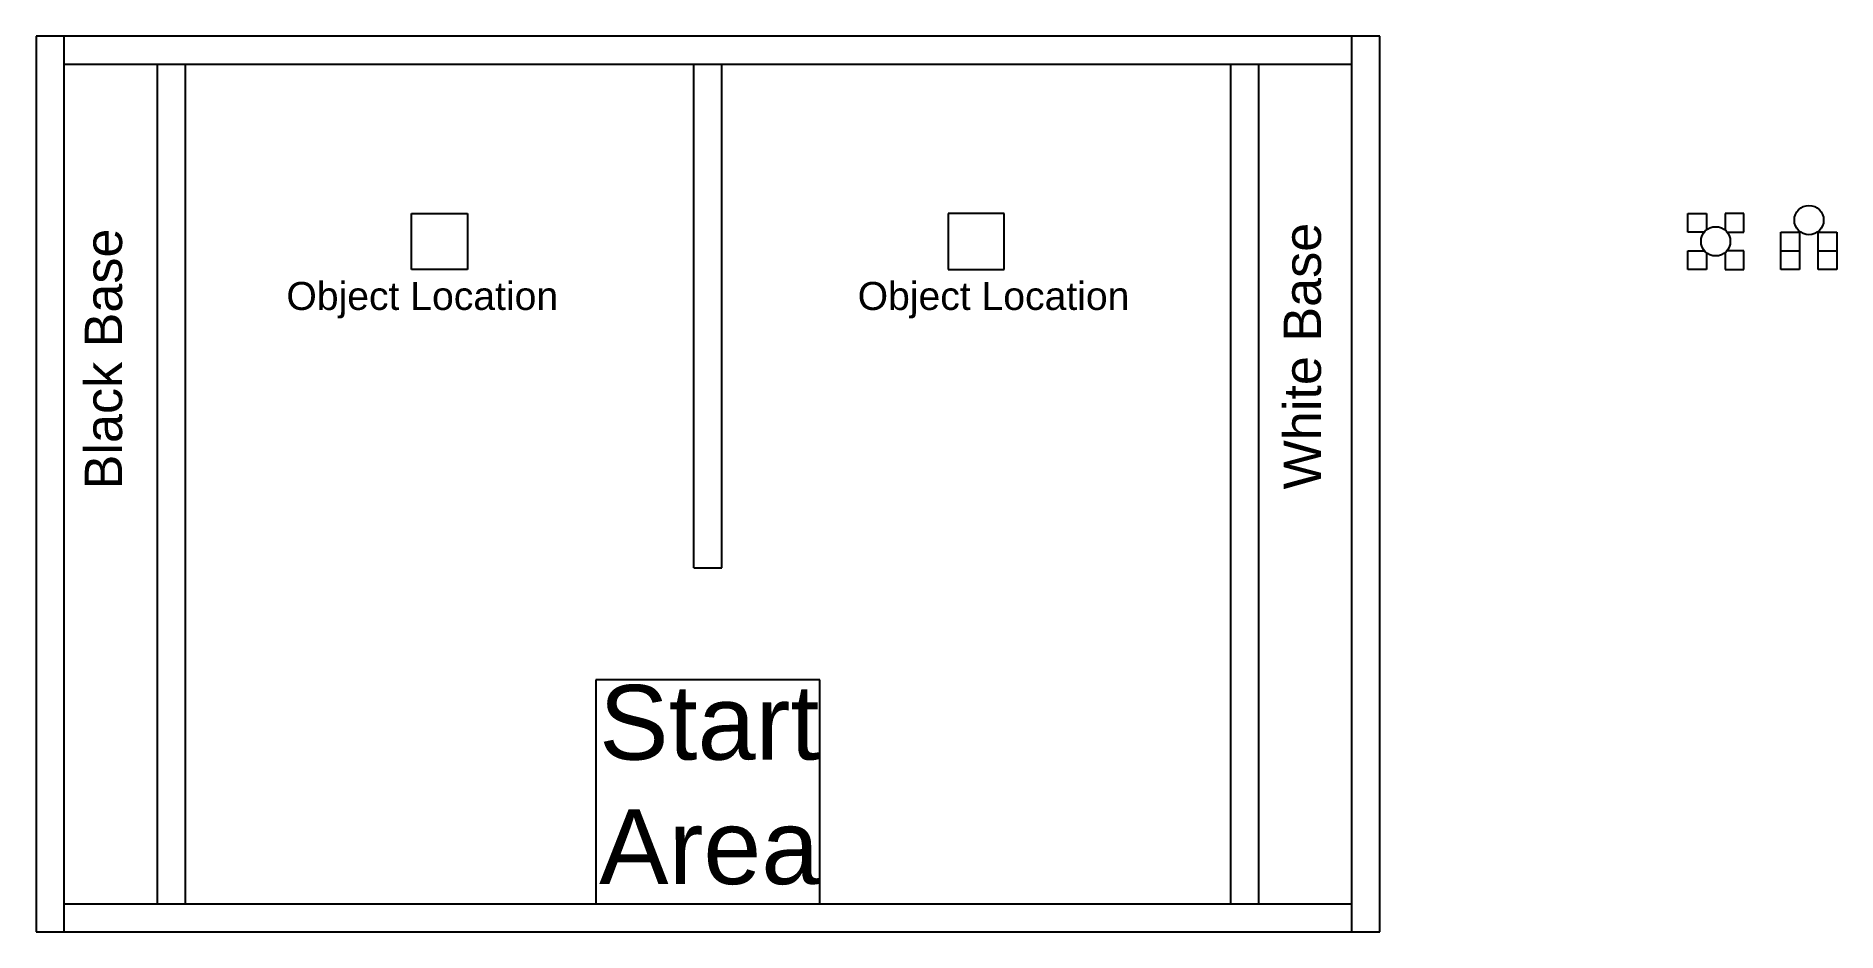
# Model space of a CAD drawing. Header units: inches. Extents: x 10 to 106.5, y 10 to 58.
import ezdxf

# ---------------------------------------------------------------- set-up
doc = ezdxf.new("R2010")
doc.units = ezdxf.units.IN
doc.header["$MEASUREMENT"] = 0
doc.styles.get("Standard").update_dxf_attribs({"font": 'Arial.ttf'})

msp = doc.modelspace()

# ---------------------------------------------------------------- linework, layer by layer
for p, q in [((82, 58), (10, 58)), ((10, 58), (10, 10)), ((11.5, 10), (11.5, 58)), ((80.5, 10), (80.5, 58)), ((82, 10), (82, 58)), ((11.5, 56.5), (80.5, 56.5)), ((16.5, 56.5), (16.5, 11.5)), ((18, 56.5), (18, 11.5)), ((45.25, 29.5), (45.25, 56.5)), ((46.75, 29.5), (46.75, 56.5)), ((74, 56.5), (74, 11.5)), ((75.5, 56.5), (75.5, 11.5)), ((30.125, 48.5), (30.125, 48.5)), ((30.125, 48.5), (33.125, 48.5)), ((30.125, 45.5), (30.125, 48.5)), ((33.125, 48.5), (33.125, 45.5)), ((61.875, 48.5), (58.875, 48.5)), ((58.875, 48.5), (58.875, 45.5)), ((61.875, 48.5), (61.875, 48.5)), ((61.875, 45.5), (61.875, 48.5)), ((98.498, 48.5), (98.498, 48.5)), ((98.498, 48.5), (99.498, 48.5)), ((98.498, 47.5), (98.498, 48.5)), ((99.498, 48.5), (99.498, 47.605)), ((101.498, 48.5), (100.498, 48.5)), ((100.498, 48.5), (100.498, 47.605)), ((101.498, 48.5), (101.498, 48.5)), ((101.498, 47.5), (101.498, 48.5)), ((99.392, 47.5), (98.498, 47.5)), ((100.603, 47.5), (101.498, 47.5)), ((103.498, 46.5), (103.498, 47.5)), ((103.498, 47.5), (104.498, 47.5)), ((104.498, 47.5), (104.498, 46.5)), ((105.498, 46.5), (105.498, 47.5)), ((105.498, 47.5), (106.498, 47.5)), ((106.498, 47.5), (106.498, 46.5)), ((98.498, 45.5), (98.498, 46.5)), ((98.498, 46.5), (99.392, 46.5)), ((99.498, 46.395), (99.498, 45.5)), ((100.498, 46.395), (100.498, 45.5)), ((101.498, 46.5), (100.603, 46.5)), ((101.498, 45.5), (101.498, 46.5)), ((103.498, 45.5), (103.498, 46.5)), ((103.498, 46.5), (104.498, 46.5)), ((104.498, 46.5), (104.498, 45.5)), ((105.498, 45.5), (105.498, 46.5)), ((105.498, 46.5), (106.498, 46.5)), ((106.498, 46.5), (106.498, 45.5)), ((33.125, 45.5), (30.125, 45.5)), ((58.875, 45.5), (61.875, 45.5)), ((99.498, 45.5), (98.498, 45.5)), ((100.498, 45.5), (101.498, 45.5)), ((104.498, 45.5), (103.498, 45.5)), ((106.498, 45.5), (105.498, 45.5)), ((45.25, 29.5), (46.75, 29.5)), ((52, 23.5), (40, 23.5)), ((40, 23.5), (40, 11.5)), ((52, 11.5), (52, 23.5)), ((11.5, 11.5), (80.5, 11.5)), ((10, 10), (82, 10)), ((10, 10), (10, 10))]:
    msp.add_line(p, q)
for centre in [(104.998, 48.138), (99.998, 47)]:
    msp.add_circle(centre, 0.785)

# ---------------------------------------------------------------- texts
at = {"char_height": 2, "attachment_point": 1, "rotation": 90}
for s, insert in [('Black Base', (12.611, 33.71)), ('White Base', (76.848, 33.71))]:
    msp.add_mtext_dynamic_manual_height_columns(s, width=15.26371, gutter_width=1, heights=[0], dxfattribs=dict(at, insert=insert))
for s, width, insert, char_height, attachment_point in [('Object Location', 15.26371, (37.975, 44.825), 1.5, 3), ('Object Location', 15.26371, (54.025, 44.825), 1.5, 1), ('Start Area', 8.50406, (40.168, 23.232), 4, 1)]:
    msp.add_mtext_dynamic_manual_height_columns(s, width=width, gutter_width=1, heights=[0], dxfattribs=dict(insert=insert, char_height=char_height, attachment_point=attachment_point))

doc.saveas('drawing.dxf')
